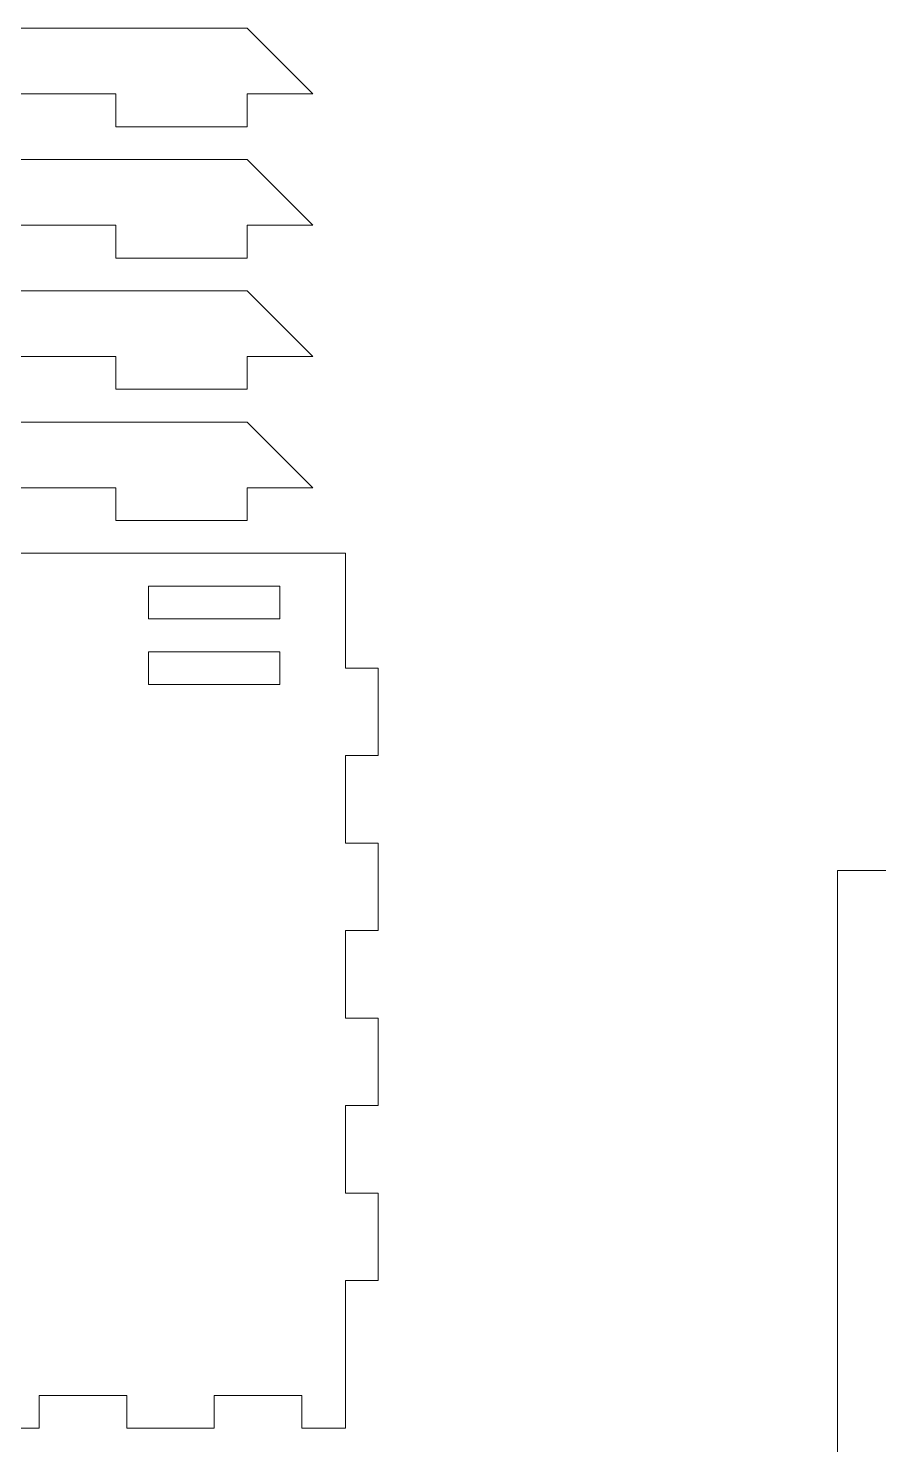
# Model space of a CAD drawing. Extents: x 0 to 393, y 0 to 389.
# Drawn here: x 118 to 195.8, y 259.5 to 389 of the extents above; entities that cross this region are included whole.
import ezdxf

# ---------------------------------------------------------------- set-up
doc = ezdxf.new("R2010")
doc.units = 0
doc.layers.get('0').update_dxf_attribs({"lineweight": 0})

msp = doc.modelspace()

# ---------------------------------------------------------------- linework, layer by layer
for p, q in [((138, 389), (6, 389)), ((144, 383), (138, 389)), ((114, 383), (126, 383)), ((126, 383), (126, 380)), ((138, 380), (138, 383)), ((138, 383), (144, 383)), ((126, 380), (138, 380)), ((138, 377), (6, 377)), ((144, 371), (138, 377)), ((114, 371), (126, 371)), ((126, 371), (126, 368)), ((138, 368), (138, 371)), ((138, 371), (144, 371)), ((126, 368), (138, 368)), ((138, 365), (6, 365)), ((144, 359), (138, 365)), ((114, 359), (126, 359)), ((126, 359), (126, 356)), ((138, 356), (138, 359)), ((138, 359), (144, 359)), ((126, 356), (138, 356)), ((138, 353), (6, 353)), ((144, 347), (138, 353)), ((114, 347), (126, 347)), ((126, 347), (126, 344)), ((138, 344), (138, 347)), ((138, 347), (144, 347)), ((126, 344), (138, 344)), ((147, 341), (3, 341)), ((147, 330.5), (147, 341)), ((129, 335), (129, 338)), ((129, 338), (141, 338)), ((141, 338), (141, 335)), ((141, 335), (129, 335)), ((129, 329), (129, 332)), ((129, 332), (141, 332)), ((141, 332), (141, 329)), ((150, 330.5), (147, 330.5)), ((150, 322.5), (150, 330.5)), ((141, 329), (129, 329)), ((147, 314.5), (147, 322.5)), ((147, 322.5), (150, 322.5)), ((150, 314.5), (147, 314.5)), ((150, 306.5), (150, 314.5)), ((196.5, 312), (192, 312)), ((192, 312), (192, 168)), ((147, 298.5), (147, 306.5)), ((147, 306.5), (150, 306.5)), ((150, 298.5), (147, 298.5)), ((150, 290.5), (150, 298.5)), ((147, 282.5), (147, 290.5)), ((147, 290.5), (150, 290.5)), ((150, 282.5), (147, 282.5)), ((150, 274.5), (150, 282.5)), ((147, 264), (147, 274.5)), ((147, 274.5), (150, 274.5)), ((119, 261), (119, 264)), ((119, 264), (127, 264)), ((127, 264), (127, 261)), ((135, 261), (135, 264)), ((135, 264), (143, 264)), ((143, 264), (143, 261)), ((147, 261), (147, 264)), ((111, 261), (119, 261)), ((127, 261), (135, 261)), ((143, 261), (147, 261))]:
    msp.add_line(p, q)

doc.saveas('drawing.dxf')
